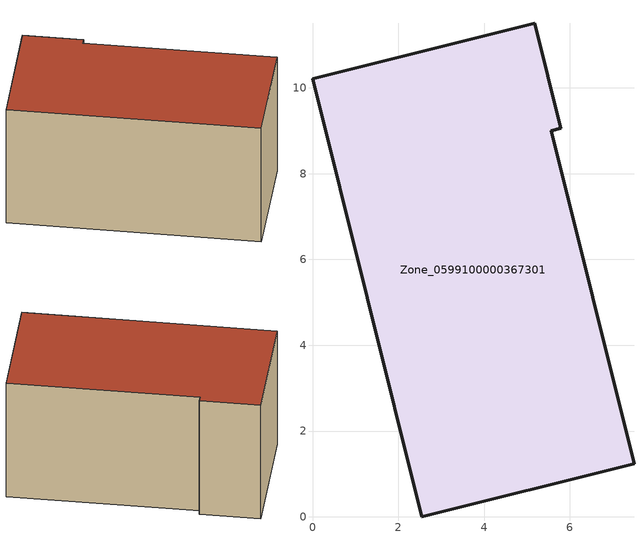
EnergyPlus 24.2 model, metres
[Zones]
Zone_0599100000367301
 floor ground (C_G): 0,10.22 5.18,11.51 5.79,9.06 5.56,9.01 7.5,1.24 2.55,0 z0
 wall outside (C_F): 2.55,0 7.5,1.24 5.56,9.01 5.79,9.06 5.18,11.51 0,10.22 2.55,0 z0:5.66
 roof outside (C_R): 5.18,11.51 0,10.22 2.55,0 7.5,1.24 5.56,9.01 5.79,9.06 z5.66
[BUILDING]
Pand.0599100000367301: North Axis=0; Terrain=City; Loads Convergence Tolerance Value=0.04; Temperature Convergence Tolerance Value=0.4; Solar Distribution=FullExterior; Maximum Number of Warmup Days=25; Minimum Number of Warmup Days=1
[Site:Location]
Rotterdam.The.Hague.AP_ZH_NLD Design_Conditions: Latitude=51.96; Longitude=4.45; Time Zone=1; Elevation=-4.5
[SITE:GROUNDTEMPERATURE:BUILDINGSURFACE]
18, 18, 18, 18, 18, 18, 18, 18, 18, 18, 18, 18
[MATERIAL] Thermal Absorptance=0.9; Solar Absorptance=0.7; Visible Absorptance=0.7
Name | Roughness | Thickness | Conductivity | Density | Specific Heat
G.TI.1992-2005 | MediumSmooth | 0.15 | 0.06 | 540 | 1210
F.TI.1992-2005 | Rough | 0.3 | 0.12 | 1920 | 840
R.TI.1992-2005 | MediumRough | 0.2 | 0.08 | 1500 | 1000
[CONSTRUCTION]
C_G: G.TI.1992-2005
C_F: F.TI.1992-2005
C_R: R.TI.1992-2005
[ZONE]
Zone_0599100000367301: Type=1; Multiplier=1; Ceiling Height=Autocalculate; Volume=Autocalculate; Floor Area=autocalculate; Part of Total Floor Area=Yes
[ZONEINFILTRATION:DESIGNFLOWRATE]
Infil_Zone_0599100000367301: Zone or ZoneList or Space or SpaceList=Zone_0599100000367301; Schedule=AlwaysOn; Design Flow Rate Calculation Method=Flow/Area; Flow Rate per Floor Area=0.0015; Constant Term Coefficient=1; Temperature Term Coefficient=0; Velocity Term Coefficient=0; Velocity Squared Term Coefficient=0
[HVACTEMPLATE:ZONE:IDEALLOADSAIRSYSTEM]
Zone_0599100000367301: Maximum Heating Supply Air Temperature=50; Minimum Cooling Supply Air Temperature=13; Maximum Heating Supply Air Humidity Ratio=0.0156; Minimum Cooling Supply Air Humidity Ratio=0.0077; Heating Limit=NoLimit; Cooling Limit=NoLimit; Dehumidification Control Type=ConstantSensibleHeatRatio; Cooling Sensible Heat Ratio=0.7; Dehumidification Setpoint=60; Humidification Control Type=None; Humidification Setpoint=30; Outdoor Air Method=None; Outdoor Air Flow Rate per Person=0.00944; Outdoor Air Flow Rate per Zone Floor Area=0; Outdoor Air Flow Rate per Zone=0; Demand Controlled Ventilation Type=None; Outdoor Air Economizer Type=NoEconomizer; Heat Recovery Type=None; Sensible Heat Recovery Effectiveness=0.7; Latent Heat Recovery Effectiveness=0.65
[ZONECONTROL:THERMOSTAT]
ThermostatControl_Zone_0599100000367301: Zone or ZoneList=Zone_0599100000367301; Control Type Schedule=DualSetpointControlType; Control 1=Thermostat_Zone_0599100000367301; Temperature Difference Between Cutout And Setpoint=0
[THERMOSTATSETPOINT:DUALSETPOINT]
Thermostat_Zone_0599100000367301: Heating Setpoint Temperature Schedule=HeatingSetpoint_Zone_0599100000367301; Cooling Setpoint Temperature Schedule=CoolingSetpoint_Zone_0599100000367301
[SCHEDULE:COMPACT]
HeatingSetpoint_Zone_0599100000367301: Through: 12/31, For: AllDays, Until: 24:00, 21
CoolingSetpoint_Zone_0599100000367301: Through: 12/31, For: AllDays, Until: 24:00, 24
DualSetpointControlType: Through: 12/31, For: AllDays, Until: 24:00, 4
AlwaysOn: Through: 12/31, For: AllDays, Until: 24:00, 1
